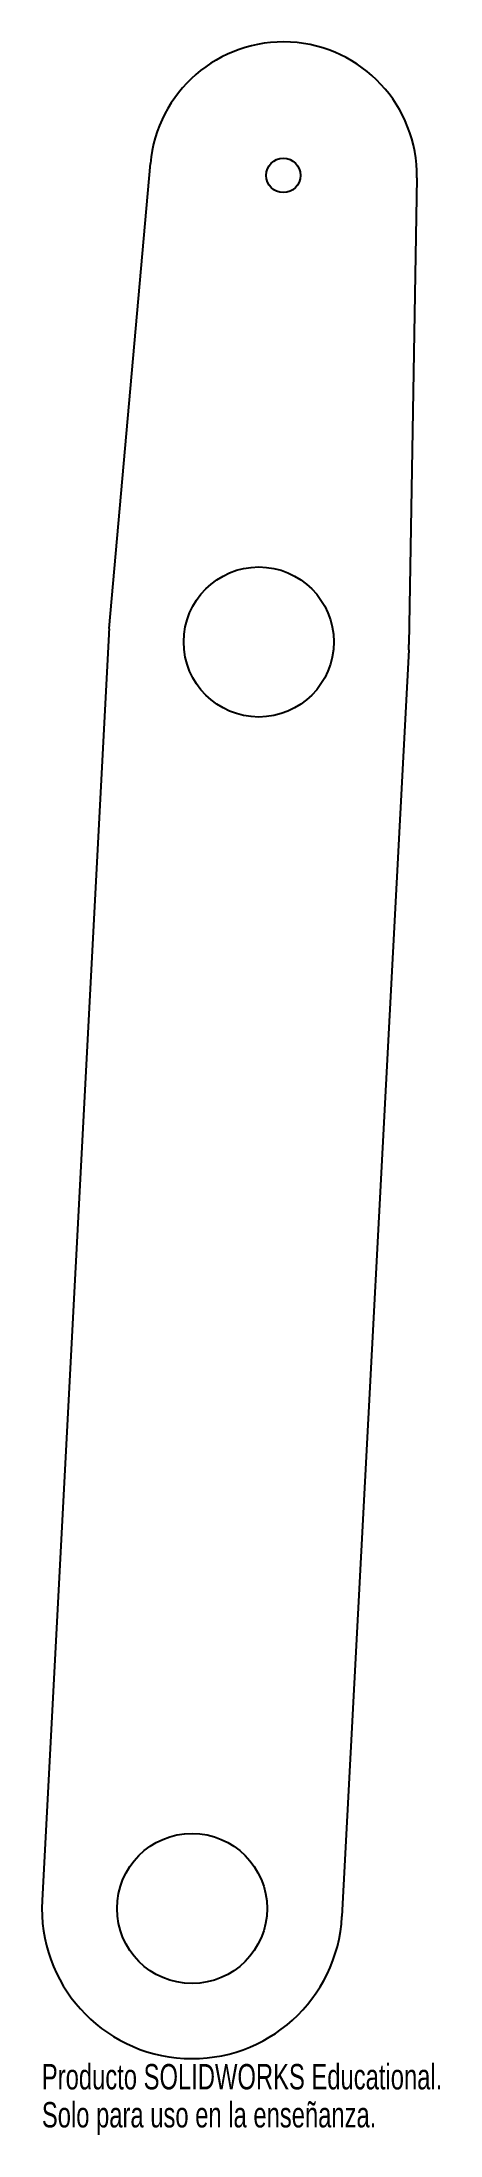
# Model space of a CAD drawing. Header units: inches. Extents: x 8.9 to 11.9, y 5.5 to 21.2.
import ezdxf

# ---------------------------------------------------------------- set-up
doc = ezdxf.new("R2010")
doc.units = ezdxf.units.IN
doc.header["$MEASUREMENT"] = 0
doc.styles.add('SLDTEXTSTYLE0', font='TXT', dxfattribs={"width": 0.7})

msp = doc.modelspace()

# ---------------------------------------------------------------- linework, layer by layer
at = {"color": 7, "linetype": 'Continuous', "lineweight": 25}
for p, q in [((9.379, 16.762), (9.688, 20.246)), ((11.684, 20.14), (11.625, 16.643)), ((9.377, 16.721), (8.877, 7.235)), ((11.623, 16.603), (11.123, 7.116))]:
    msp.add_line(p, q, dxfattribs=at)
for centre, radius in [((10.684, 20.157), 0.129), ((10.5, 16.662), 0.562), ((10, 7.175), 0.562)]:
    msp.add_circle(centre, radius, dxfattribs=at)
for centre, radius, start, end in [((10.684, 20.157), 1, 359.0298, 174.9363), ((10.5, 16.662), 1.125, 174.9363, 176.983), ((10.5, 16.662), 1.125, 356.983, 359.0298), ((10, 7.175), 1.125, 176.983, 356.983)]:
    msp.add_arc(centre, radius, start, end, dxfattribs=at)

# ---------------------------------------------------------------- texts
at = {"color": 7, "linetype": 'Continuous', "char_height": 0.1903, "attachment_point": 1, "style": 'SLDTEXTSTYLE0'}
for s, insert in [('Producto SOLIDWORKS Educational.', (8.875, 6.01)), ('Solo para uso en la enseñanza.', (8.875, 5.725))]:
    msp.add_mtext(s, dxfattribs=dict(at, insert=insert))

doc.saveas('drawing.dxf')
